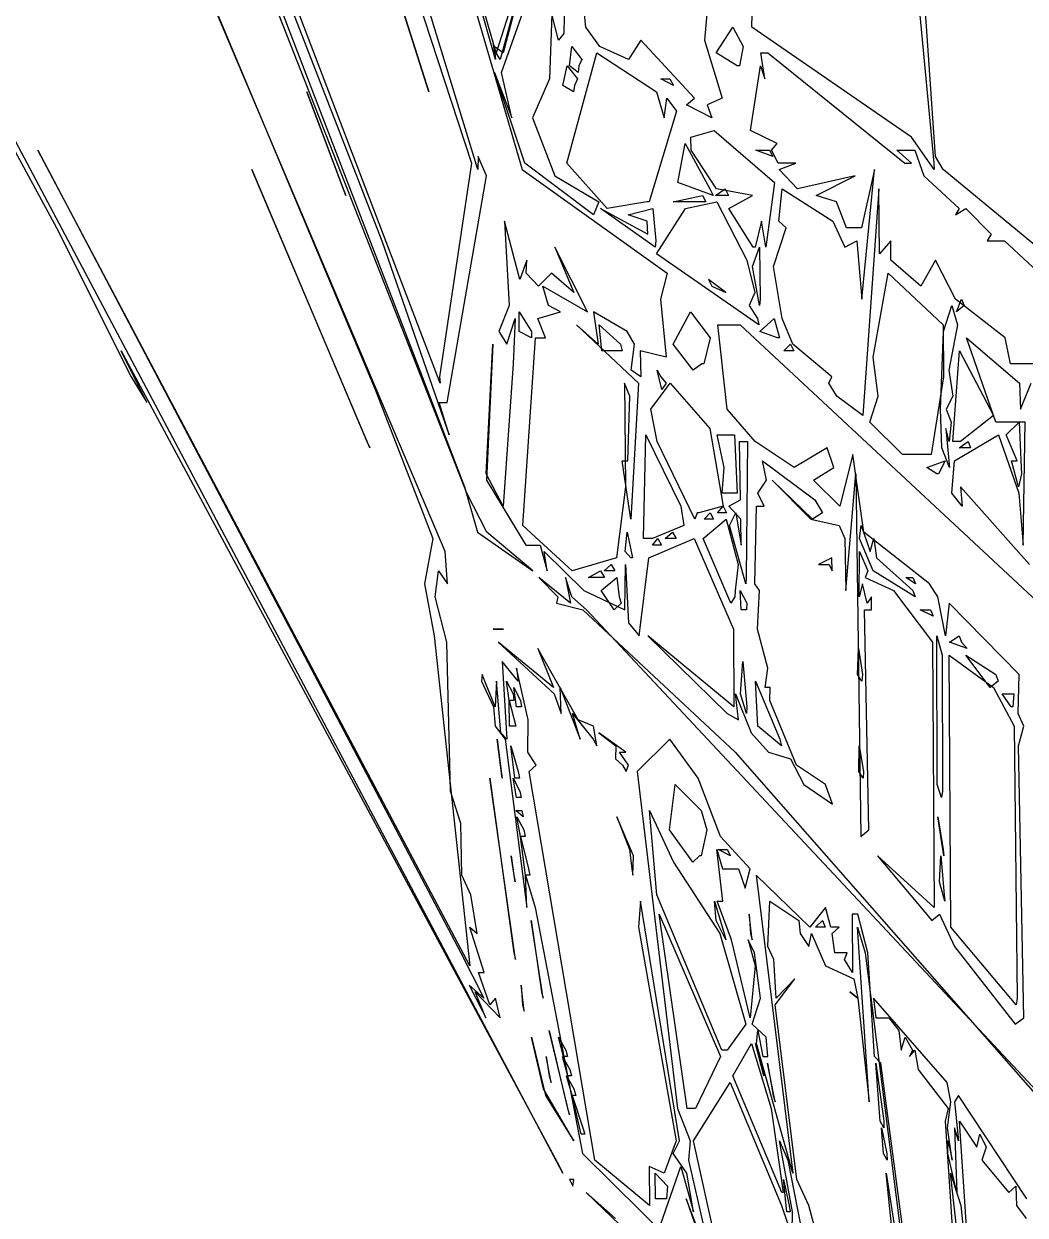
# Model space of a CAD drawing. Extents: x -11089 to 11068, y 2036 to 20000.
# Drawn here: x -6009 to -432, y 5552 to 12186 of the extents above; entities that cross this region are included whole.
import ezdxf

# ---------------------------------------------------------------- set-up
doc = ezdxf.new("R2010")
doc.units = 0

msp = doc.modelspace()

# ---------------------------------------------------------------- linework, layer by layer
for p, q in [((-3662.5137, 9247.5962), (-8224.8264, 20000, 2395.2381)), ((-3541.7658, 9572.1154), (-7638.8889, 20000, 2538.0952)), ((-7530.3819, 20000, 2335.7143), (-4014.4413, 10978.3654)), ((-1757.8125, 20000, 1942.8571), (-941.016, 11411.0577)), ((-3480.6315, 11375), (-4925.991, 16098.5577)), ((-3379.1514, 12024.0385), (-4511.1762, 15990.3846)), ((-3382.0258, 11987.9808), (-4511.1762, 15990.3846)), ((-3382.0258, 11987.9808), (-4511.1762, 15990.3846)), ((-4946.5029, 15774.0385), (-3516.4284, 11411.0577)), ((-3691.2132, 10185.0962), (-5646.4823, 15305.2885)), ((-3753.9647, 11807.6923), (-4269.8291, 13430.2885)), ((-4269.8291, 13430.2885), (-3765.4283, 11843.75)), ((-7030.4362, 13250), (-5827.402, 11050.4808)), ((-3770.9058, 13213.9423), (-3233.7782, 11375)), ((-5188.2074, 12853.3654), (-4052.5674, 10149.0385)), ((-3157.9772, 12709.1346), (-3379.1514, 12024.0385)), ((-3157.9772, 12709.1346), (-3356.0102, 11987.9808)), ((-3348.7512, 11915.8654), (-3080.2618, 12673.0769)), ((-3157.9772, 12709.1346), (-3340.0107, 12024.0385)), ((-4663.1068, 12492.7885), (-3555.1074, 9608.1731)), ((-931.5686, 11447.1154), (-1000.2149, 12456.7308)), ((-2996.7114, 12384.6154), (-3001.4586, 12132.2115)), ((-2878.3449, 12168.2692), (-2890.612, 12276.4423)), ((-3068.0652, 12240.3846), (-3080.8095, 11879.8077)), ((-3031.9136, 12096.1538), (-3068.0652, 12240.3846)), ((-2204.7568, 12240.3846), (-2218.1532, 12096.1538)), ((-1954.1057, 12168.2692), (-1952.4051, 12240.3846)), ((-2800.413, 12060.0962), (-2878.3449, 12168.2692)), ((-2152.7413, 12024.0385), (-2059.7331, 12168.2692)), ((-2059.7331, 12168.2692), (-2002.1644, 12060.0962)), ((-1065.7547, 11555.2885), (-1954.1057, 12168.2692)), ((-3399.4182, 12096.1538), (-3382.0258, 11987.9808)), ((-3389.2848, 12060.0962), (-3399.4182, 12096.1538)), ((-3001.4586, 12132.2115), (-3031.9136, 12096.1538)), ((-2572.5327, 12096.1538), (-2640.5817, 11987.9808)), ((-2273.6013, 11771.6346), (-2572.5327, 12096.1538)), ((-2218.1532, 12096.1538), (-2120.3248, 11771.6346)), ((-3389.2848, 12060.0962), (-3382.0258, 11987.9808)), ((-3379.1514, 12024.0385), (-3389.2848, 12060.0962)), ((-3340.0107, 12024.0385), (-3389.2848, 12060.0962)), ((-3356.0102, 11987.9808), (-3379.1514, 12024.0385)), ((-2984.0114, 11411.0577), (-2818.134, 12024.0385)), ((-2969.8246, 11951.9231), (-2957.4455, 12060.0962)), ((-2957.4455, 12060.0962), (-2900.7375, 11987.9808)), ((-2818.134, 12024.0385), (-2485.5602, 11807.6923)), ((-2640.5817, 11987.9808), (-2800.413, 12060.0962)), ((-2036.0806, 11951.9231), (-2152.7413, 12024.0385)), ((-2002.1644, 12060.0962), (-2023.112, 11951.9231)), ((-1882.0008, 11879.8077), (-1904.8498, 12024.0385)), ((-1904.8498, 12024.0385), (-1865.7091, 12024.0385)), ((-1865.7091, 12024.0385), (-1101.9793, 11411.0577)), ((-3007.2021, 11843.75), (-2982.7933, 11951.9231)), ((-2982.7933, 11951.9231), (-2926.1245, 11879.8077)), ((-2922.0764, 11915.8654), (-2969.8246, 11951.9231)), ((-2917.95, 11951.9231), (-2922.0764, 11915.8654)), ((-2900.7375, 11987.9808), (-2917.95, 11951.9231)), ((-2023.112, 11951.9231), (-2036.0806, 11951.9231)), ((-1962.0768, 11591.3462), (-1906.394, 11951.9231)), ((-1906.394, 11951.9231), (-1882.0008, 11879.8077)), ((-3219.2654, 11411.0577), (-3387.5399, 11915.8654)), ((-3387.5399, 11915.8654), (-3290.4731, 11663.4615)), ((-3290.4731, 11663.4615), (-3348.7512, 11915.8654)), ((-3080.8095, 11879.8077), (-3176.5721, 11663.4615)), ((-2926.1245, 11879.8077), (-2942.9457, 11843.75)), ((-2390.3402, 11843.75), (-2462.0695, 11879.8077)), ((-2462.0695, 11879.8077), (-2410.5079, 11879.8077)), ((-2410.5079, 11879.8077), (-2390.3402, 11843.75)), ((-3765.4283, 11843.75), (-3753.9647, 11807.6923)), ((-2946.7982, 11807.6923), (-3007.2021, 11843.75)), ((-2942.9457, 11843.75), (-2946.7982, 11807.6923)), ((-4216.4129, 11230.7692), (-4433.0095, 11807.6923)), ((-4433.0095, 11807.6923), (-4229.9502, 11266.8269)), ((-2485.5602, 11807.6923), (-2442.5435, 11663.4615)), ((-2442.5435, 11663.4615), (-2426.8778, 11771.6346)), ((-2426.8778, 11771.6346), (-2373.9259, 11699.5192)), ((-2317.5727, 11735.5769), (-2273.6013, 11771.6346)), ((-2120.3248, 11771.6346), (-2202.9675, 11735.5769)), ((-2373.9259, 11699.5192), (-2526.5842, 11194.7115)), ((-2176.7745, 11663.4615), (-2317.5727, 11735.5769)), ((-2202.9675, 11735.5769), (-2176.7745, 11663.4615)), ((-3176.5721, 11663.4615), (-3051.2779, 11338.9423)), ((-3007.2934, 5786.0577), (-6087.4691, 11591.3462)), ((-2294.5071, 11555.2885), (-2163.3155, 11591.3462)), ((-2292.6474, 11483.1731), (-2294.5071, 11555.2885)), ((-2163.3155, 11591.3462), (-1827.3978, 11302.8846)), ((-1812.379, 11519.2308), (-1962.0768, 11591.3462)), ((-938.0425, 11375), (-1065.7547, 11555.2885)), ((-3524.1699, 6939.9038), (-5930.9791, 11483.1731)), ((-5930.9791, 11483.1731), (-3576.0081, 7012.0192)), ((-2367.032, 11302.8846), (-2324.8448, 11519.2308)), ((-2324.8448, 11519.2308), (-2188.3268, 11266.8269)), ((-2151.651, 11266.8269), (-2292.6474, 11483.1731)), ((-1838.2954, 11447.1154), (-1931.3062, 11483.1731)), ((-1931.3062, 11483.1731), (-1856.546, 11483.1731)), ((-1856.546, 11483.1731), (-1838.2954, 11447.1154)), ((-1844.086, 11483.1731), (-1812.379, 11519.2308)), ((-1807.7413, 11411.0577), (-1844.086, 11483.1731)), ((-1064.8339, 11411.0577), (-1146.3237, 11483.1731)), ((-1146.3237, 11483.1731), (-1046.6434, 11483.1731)), ((-1046.6434, 11483.1731), (-996.5867, 11338.9423)), ((-3477.8562, 11447.1154), (-3480.6315, 11375)), ((-3432.6876, 11338.9423), (-3477.8562, 11447.1154)), ((-888.6719, 11375), (-931.5686, 11447.1154)), ((-4082.8894, 9824.5192), (-4739.5833, 11375)), ((-4739.5833, 11375), (-4097.8743, 9860.5769)), ((-3516.4284, 11411.0577), (-3693.1904, 10221.1538)), ((-3233.7782, 11375), (-2425.3493, 10798.0769)), ((-2836.1655, 11122.5962), (-3219.2654, 11411.0577)), ((-2760.6045, 11158.6538), (-2984.0114, 11411.0577)), ((-1708.687, 11411.0577), (-1807.7413, 11411.0577)), ((-1802.0291, 11375), (-1708.687, 11411.0577)), ((-1699.3153, 11266.8269), (-1802.0291, 11375)), ((-1271.2945, 11375), (-1342.9404, 11050.4808)), ((-1340.9789, 10653.8462), (-1271.2945, 11375)), ((-1101.9793, 11411.0577), (-1064.8339, 11411.0577)), ((-941.016, 11411.0577), (-938.0425, 11375)), ((-235.1158, 10834.1346), (-888.6719, 11375)), ((-3652.0099, 10076.9231), (-3432.6876, 11338.9423)), ((-3051.2779, 11338.9423), (-2805.9661, 11194.7115)), ((-2169.1373, 11230.7692), (-2367.032, 11302.8846)), ((-1827.3978, 11302.8846), (-1875.9599, 10942.3077)), ((-1377.9965, 11338.9423), (-1699.3153, 11266.8269)), ((-1596.3876, 11230.7692), (-1377.9965, 11338.9423)), ((-996.5867, 11338.9423), (-799.1223, 11158.6538)), ((-4229.9502, 11266.8269), (-4216.4129, 11230.7692)), ((-2392.9668, 11194.7115), (-2230.0681, 11230.7692)), ((-2230.0681, 11230.7692), (-2210.7612, 11194.7115)), ((-2188.3268, 11266.8269), (-2169.1373, 11230.7692)), ((-2156.9511, 11230.7692), (-2102.7498, 11266.8269)), ((-2083.8341, 11230.7692), (-2156.9511, 11230.7692)), ((-1949.7863, 11230.7692), (-2151.651, 11266.8269)), ((-2102.7498, 11266.8269), (-2083.8341, 11230.7692)), ((-2082.5613, 11158.6538), (-1949.7863, 11230.7692)), ((-1804.4496, 11086.5385), (-1784.8923, 11266.8269)), ((-1784.8923, 11266.8269), (-1503.708, 11086.5385)), ((-1481.9388, 11194.7115), (-1596.3876, 11230.7692)), ((-1246.9795, 11266.8269), (-1335.2771, 10004.8077)), ((-1242.5741, 10906.25), (-1246.9795, 11266.8269)), ((-2805.9661, 11194.7115), (-2836.1655, 11122.5962)), ((-2493.3644, 10942.3077), (-2796.9282, 11158.6538)), ((-2796.9282, 11158.6538), (-2533.6998, 11014.4231)), ((-2538.7312, 11194.7115), (-2760.6045, 11158.6538)), ((-2643.0648, 11122.5962), (-2506.3383, 11158.6538)), ((-2526.5842, 11194.7115), (-2538.7312, 11194.7115)), ((-2506.3383, 11158.6538), (-2489.6684, 10978.3654)), ((-2485.1481, 10906.25), (-2324.7196, 11158.6538)), ((-2210.7612, 11194.7115), (-2392.9668, 11194.7115)), ((-2324.7196, 11158.6538), (-2150.026, 11194.7115)), ((-2150.026, 11194.7115), (-1981.5455, 10870.1923)), ((-1947.1989, 10942.3077), (-2082.5613, 11158.6538)), ((-1426.8741, 11050.4808), (-1481.9388, 11194.7115)), ((-799.1223, 11158.6538), (-820.6777, 11122.5962)), ((-820.6777, 11122.5962), (-762.7986, 11158.6538)), ((-762.7986, 11158.6538), (-621.4735, 11014.4231)), ((-3246.3556, 10762.0192), (-3332.217, 11086.5385)), ((-3332.217, 11086.5385), (-3306.5379, 10617.7885)), ((-2538.2591, 11086.5385), (-2643.0648, 11122.5962)), ((-2533.6998, 11014.4231), (-2538.2591, 11086.5385)), ((-1900.6869, 11086.5385), (-1935.3257, 10942.3077)), ((-1875.9599, 10942.3077), (-1900.6869, 11086.5385)), ((-1762.6092, 11050.4808), (-1804.4496, 11086.5385)), ((-1503.708, 11086.5385), (-1436.6528, 10942.3077)), ((-5827.402, 11050.4808), (-5412.2429, 10221.1538)), ((-1833.903, 10834.1346), (-1762.6092, 11050.4808)), ((-1342.9404, 11050.4808), (-1426.8741, 11050.4808)), ((-621.4735, 11014.4231), (-643.2636, 10978.3654)), ((-4014.4413, 10978.3654), (-3653.6271, 9932.6923)), ((-2489.6684, 10978.3654), (-2493.3644, 10942.3077)), ((-1436.6528, 10942.3077), (-1369.9132, 10978.3654)), ((-1369.9132, 10978.3654), (-1340.9789, 10653.8462)), ((-1179.3166, 10978.3654), (-1242.5741, 10906.25)), ((-1179.4914, 10870.1923), (-1179.3166, 10978.3654)), ((-643.2636, 10978.3654), (-547.9653, 10978.3654)), ((-547.9653, 10978.3654), (-45.6147, 10509.6154)), ((-2870.4782, 10581.7308), (-3051.4031, 10942.3077)), ((-3051.4031, 10942.3077), (-2946.2192, 10689.9038)), ((-1915.8153, 10509.6154), (-2485.1481, 10906.25)), ((-1951.4609, 10834.1346), (-1911.5794, 10942.3077)), ((-1935.3257, 10942.3077), (-1947.1989, 10942.3077)), ((-1911.5794, 10942.3077), (-1907.4269, 10653.8462)), ((-3208.2165, 10870.1923), (-3246.3556, 10762.0192)), ((-3210.3658, 10798.0769), (-3208.2165, 10870.1923)), ((-1981.5455, 10870.1923), (-1937.0811, 10689.9038)), ((-1912.4923, 10617.7885), (-1951.4609, 10834.1346)), ((-1785.0749, 10545.6731), (-1833.903, 10834.1346)), ((-1012.5419, 10725.9615), (-1179.4914, 10870.1923)), ((-931.7982, 10870.1923), (-1012.5419, 10725.9615)), ((-820.7716, 10653.8462), (-931.7982, 10870.1923)), ((-3142.3715, 10725.9615), (-3210.3658, 10798.0769)), ((-3069.7658, 10798.0769), (-3142.3715, 10725.9615)), ((-2946.2192, 10689.9038), (-3069.7658, 10798.0769)), ((-2425.3493, 10798.0769), (-2462.3147, 10653.8462)), ((-2099.4711, 10689.9038), (-2195.3772, 10762.0192)), ((-2195.3772, 10762.0192), (-2176.3833, 10725.9615)), ((-1277.7162, 10329.3269), (-1195.0997, 10798.0769)), ((-1195.0997, 10798.0769), (-889.4857, 10509.6154)), ((-3087.6381, 10617.7885), (-3119.0947, 10725.9615)), ((-3119.0947, 10725.9615), (-2870.4782, 10581.7308)), ((-2176.3833, 10725.9615), (-2099.4711, 10689.9038)), ((-1937.0811, 10689.9038), (-1970.0975, 10617.7885)), ((-3306.5379, 10617.7885), (-3363.9031, 10473.5577)), ((-3019.743, 10581.7308), (-3087.6381, 10617.7885)), ((-2462.3147, 10653.8462), (-2432.144, 10329.3269)), ((-1970.0975, 10617.7885), (-1922.3883, 10545.6731)), ((-1907.4269, 10653.8462), (-1912.4923, 10617.7885)), ((-886.4339, 10473.5577), (-841.0358, 10617.7885)), ((-841.0358, 10617.7885), (-809.66, 10509.6154)), ((-543.6198, 10437.5), (-820.7716, 10653.8462)), ((-815.2158, 10581.7308), (-786.0911, 10653.8462)), ((-771.9095, 10617.7885), (-815.2158, 10581.7308)), ((-786.0911, 10653.8462), (-771.9095, 10617.7885)), ((-3250.2577, 10473.5577), (-3249.3813, 10581.7308)), ((-3249.3813, 10581.7308), (-3182.0705, 10473.5577)), ((-3146.7666, 10545.6731), (-3019.743, 10581.7308)), ((-2647.9372, 10473.5577), (-2836.0324, 10581.7308)), ((-2836.0324, 10581.7308), (-2810.2855, 10401.4423)), ((-2392.6929, 10401.4423), (-2296.3825, 10581.7308)), ((-2296.3825, 10581.7308), (-2185.8046, 10437.5)), ((-3318.1684, 10401.4423), (-3272.6373, 10545.6731)), ((-3272.6373, 10545.6731), (-3283.6601, 10293.2692)), ((-3103.163, 10437.5), (-3146.7666, 10545.6731)), ((-2810.2855, 10401.4423), (-2930.7413, 10509.6154)), ((-2930.7413, 10509.6154), (-2586.0596, 10185.0962)), ((-2789.2962, 10365.3846), (-2805.301, 10509.6154)), ((-2805.301, 10509.6154), (-2686.1364, 10401.4423)), ((-2091.847, 10040.8654), (-2143.8886, 10509.6154)), ((-2143.8886, 10509.6154), (-2018.4483, 10509.6154)), ((-2018.4483, 10509.6154), (-123.3249, 8742.7885)), ((-1922.3883, 10545.6731), (-1915.8153, 10509.6154)), ((-1909.2423, 10473.5577), (-1830.846, 10545.6731)), ((-1830.846, 10545.6731), (-1800.7406, 10437.5)), ((-1726.8019, 10401.4423), (-1785.0749, 10545.6731)), ((-889.4857, 10509.6154), (-887.2529, 10221.1538)), ((-809.66, 10509.6154), (-856.9936, 10257.2115)), ((-3363.9031, 10473.5577), (-3318.1684, 10401.4423)), ((-3182.4409, 10437.5), (-3250.2577, 10473.5577)), ((-3230.4787, 9391.8269), (-3159.79, 10437.5)), ((-3182.0705, 10473.5577), (-3182.4409, 10437.5)), ((-3159.79, 10437.5), (-3103.163, 10437.5)), ((-2607.1323, 10401.4423), (-2647.9372, 10473.5577)), ((-2185.8046, 10437.5), (-2222.6135, 10293.2692)), ((-1812.066, 10437.5), (-1909.2423, 10473.5577)), ((-1800.7406, 10437.5), (-1812.066, 10437.5)), ((-904.288, 10040.8654), (-886.4339, 10473.5577)), ((-594.9232, 9968.75), (-758.8026, 10437.5)), ((-758.8026, 10437.5), (-464.1645, 10185.0962)), ((-513.7699, 10293.2692), (-543.6198, 10437.5)), ((-5324.9366, 10076.9231), (-5466.1208, 10365.3846)), ((-5466.1208, 10365.3846), (-3026.0344, 5822.1154)), ((-3434.7378, 9680.2885), (-3397.1725, 10401.4423)), ((-3397.1725, 10401.4423), (-3432.4085, 9644.2308)), ((-2676.8246, 10365.3846), (-2789.2962, 10365.3846)), ((-2686.1364, 10401.4423), (-2676.8246, 10365.3846)), ((-2626.6297, 10257.2115), (-2607.1323, 10401.4423)), ((-2432.144, 10329.3269), (-2575.6001, 10365.3846)), ((-2575.6001, 10365.3846), (-2573.0335, 10221.1538)), ((-2281.6063, 10257.2115), (-2392.6929, 10401.4423)), ((-1777.0516, 10365.3846), (-1738.0882, 10401.4423)), ((-1720.8158, 10365.3846), (-1777.0516, 10365.3846)), ((-1738.0882, 10401.4423), (-1720.8158, 10365.3846)), ((-1508.33, 10221.1538), (-1726.8019, 10401.4423)), ((-834.554, 9860.5769), (-798.5485, 10365.3846)), ((-798.5485, 10365.3846), (-607.931, 10004.8077)), ((-3283.6601, 10293.2692), (-3339.8438, 9500)), ((-2233.7824, 10293.2692), (-2281.6063, 10257.2115)), ((-2222.6135, 10293.2692), (-2233.7824, 10293.2692)), ((-1250.9547, 10112.9808), (-1277.7162, 10329.3269)), ((-357.4052, 10293.2692), (-513.7699, 10293.2692)), ((-5412.2429, 10221.1538), (-5324.9366, 10076.9231)), ((-3693.1904, 10221.1538), (-3691.2132, 10185.0962)), ((-2573.0335, 10221.1538), (-2626.6297, 10257.2115)), ((-2455.7678, 10149.0385), (-2481.9425, 10257.2115)), ((-2481.9425, 10257.2115), (-2462.1269, 10221.1538)), ((-2462.1269, 10221.1538), (-2431.3381, 10185.0962)), ((-1525.1121, 10185.0962), (-1508.33, 10221.1538)), ((-887.2529, 10221.1538), (-955.9044, 9788.4615)), ((-856.9936, 10257.2115), (-833.9698, 10112.9808)), ((-2633.5887, 10112.9808), (-2663.4203, 10185.0962)), ((-2663.4203, 10185.0962), (-2658.5114, 9608.1731)), ((-2586.0596, 10185.0962), (-2629.0867, 9427.8846)), ((-2516.7534, 10040.8654), (-2409.235, 10185.0962)), ((-2431.3381, 10185.0962), (-2455.7678, 10149.0385)), ((-2409.235, 10185.0962), (-2187.8652, 9932.6923)), ((-1481.3937, 10112.9808), (-1525.1121, 10185.0962)), ((-464.1645, 10185.0962), (-457.5915, 10040.8654)), ((-457.5915, 10040.8654), (-397.8553, 10185.0962)), ((-4052.5674, 10149.0385), (-3731.5251, 9319.7115)), ((-2645.5089, 9752.4038), (-2633.5887, 10112.9808)), ((-1335.2771, 10004.8077), (-1481.3937, 10112.9808)), ((-1298.0143, 9968.75), (-1250.9547, 10112.9808)), ((-833.9698, 10112.9808), (-871.6029, 10040.8654)), ((-3640.3636, 9896.6346), (-3695.7465, 10076.9231)), ((-3695.7465, 10076.9231), (-3652.0099, 10076.9231)), ((-2482.2633, 9860.5769), (-2516.7534, 10040.8654)), ((-1936.5933, 9860.5769), (-2091.847, 10040.8654)), ((-895.464, 9824.5192), (-904.288, 10040.8654)), ((-871.6029, 10040.8654), (-843.7093, 9968.75)), ((-1115.2219, 9788.4615), (-1298.0143, 9968.75)), ((-843.7093, 9968.75), (-855.9529, 9860.5769)), ((-607.931, 10004.8077), (-791.7564, 9860.5769)), ((-432.6714, 9968.75), (-594.9232, 9968.75)), ((-536.9268, 9896.6346), (-465.1218, 9968.75)), ((-465.1218, 9968.75), (-453.3451, 9716.3462)), ((-443.23, 9283.6538), (-432.6714, 9968.75)), ((-3653.6271, 9932.6923), (-3640.3636, 9896.6346)), ((-2558.4712, 9319.7115), (-2545.033, 9896.6346)), ((-2545.033, 9896.6346), (-2350.2604, 9500)), ((-2187.8652, 9932.6923), (-2113.1727, 9500)), ((-2108.5821, 9716.3462), (-2147.7072, 9896.6346)), ((-2147.7072, 9896.6346), (-2051.0603, 9896.6346)), ((-2051.0603, 9896.6346), (-2035.7363, 9572.1154)), ((-855.9529, 9860.5769), (-872.9905, 9932.6923)), ((-872.9905, 9932.6923), (-857.1449, 9752.4038)), ((-825.3988, 9752.4038), (-579.8809, 9896.6346)), ((-579.8809, 9896.6346), (-467.3884, 9572.1154)), ((-476.1916, 9752.4038), (-536.9268, 9896.6346)), ((-4097.8743, 9860.5769), (-4082.8894, 9824.5192)), ((-2271.0399, 9427.8846), (-2482.2633, 9860.5769)), ((-2017.7205, 9536.0577), (-2022.1886, 9860.5769)), ((-2022.1886, 9860.5769), (-1979.391, 9860.5769)), ((-1979.391, 9860.5769), (-1985.4345, 9103.3654)), ((-1718.4944, 9716.3462), (-1936.5933, 9860.5769)), ((-1535.0811, 9824.5192), (-1718.4944, 9716.3462)), ((-1497.0933, 9716.3462), (-1535.0811, 9824.5192)), ((-853.9757, 9716.3462), (-895.464, 9824.5192)), ((-802.4558, 9860.5769), (-834.554, 9860.5769)), ((-791.7564, 9860.5769), (-802.4558, 9860.5769)), ((-799.5214, 9824.5192), (-748.9588, 9860.5769)), ((-735.5597, 9824.5192), (-799.5214, 9824.5192)), ((-748.9588, 9860.5769), (-735.5597, 9824.5192)), ((-1391.372, 9788.4615), (-1463.7587, 9500)), ((-1329.8674, 9355.7692), (-1391.372, 9788.4615)), ((-966.5256, 9788.4615), (-1115.2219, 9788.4615)), ((-955.9044, 9788.4615), (-966.5256, 9788.4615)), ((-2629.0867, 9427.8846), (-2677.255, 9752.4038)), ((-2677.255, 9752.4038), (-2645.5089, 9752.4038)), ((-2118.8276, 9572.1154), (-2108.5821, 9716.3462)), ((-1873.1742, 9644.2308), (-1894.1843, 9752.4038)), ((-1894.1843, 9752.4038), (-1603.8291, 9536.0577)), ((-1611.5577, 9644.2308), (-1497.0933, 9716.3462)), ((-980.4907, 9716.3462), (-878.3089, 9752.4038)), ((-924.3331, 9680.2885), (-980.4907, 9716.3462)), ((-878.3089, 9752.4038), (-913.8293, 9680.2885)), ((-857.1449, 9752.4038), (-853.9757, 9716.3462)), ((-841.2992, 9572.1154), (-825.3988, 9752.4038)), ((-469.1491, 9608.1731), (-507.9377, 9752.4038)), ((-507.9377, 9752.4038), (-476.1916, 9752.4038)), ((-453.3451, 9716.3462), (-451.6628, 9680.2885)), ((-3339.8438, 9500), (-3434.7378, 9680.2885)), ((-3432.4085, 9644.2308), (-3213.4175, 9283.6538)), ((-1921.4858, 9572.1154), (-1873.1742, 9644.2308)), ((-1616.3257, 9427.8846), (-1841.7802, 9644.2308)), ((-1841.7802, 9644.2308), (-1626.5556, 9427.8846)), ((-1463.7587, 9500), (-1611.5577, 9644.2308)), ((-1430.7319, 9031.25), (-1375.9959, 9680.2885)), ((-1375.9959, 9680.2885), (-1346.6703, 7661.0577)), ((-913.8293, 9680.2885), (-924.3331, 9680.2885)), ((-451.6628, 9680.2885), (-469.1491, 9608.1731)), ((-3555.1074, 9608.1731), (-3482.0191, 9355.7692)), ((-3431.2609, 9355.7692), (-3541.7658, 9572.1154)), ((-2658.5114, 9608.1731), (-2708.6881, 9211.5385)), ((-2046.1228, 9572.1154), (-2118.8276, 9572.1154)), ((-2035.7363, 9572.1154), (-2046.1228, 9572.1154)), ((-1886.3932, 9500), (-1921.4858, 9572.1154)), ((-783.4201, 9500), (-841.2992, 9572.1154)), ((-408.1974, 9175.4808), (-792.3407, 9608.1731)), ((-792.3407, 9608.1731), (-783.4201, 9500)), ((-467.3884, 9572.1154), (-443.23, 9283.6538)), ((-2350.2604, 9500), (-2333.6896, 9391.8269)), ((-2113.1727, 9500), (-2248.9186, 9463.9423)), ((-2146.2282, 9463.9423), (-2113.1727, 9500)), ((-2113.1727, 9500), (-2094.8831, 9463.9423)), ((-2082.2483, 9500), (-2017.7205, 9536.0577)), ((-2015.2922, 9427.8846), (-2082.2483, 9500)), ((-1938.2157, 9067.3077), (-1927.6259, 9500)), ((-1927.6259, 9500), (-1886.3932, 9500)), ((-1603.8291, 9536.0577), (-1560.8933, 9463.9423)), ((-2259.1876, 9463.9423), (-2271.0399, 9427.8846)), ((-2248.9186, 9463.9423), (-2259.1876, 9463.9423)), ((-2224.7575, 9319.7115), (-2097.1315, 9427.8846)), ((-2219.8904, 9427.8846), (-2187.3044, 9463.9423)), ((-2168.7408, 9427.8846), (-2219.8904, 9427.8846)), ((-2187.3044, 9463.9423), (-2168.7408, 9427.8846)), ((-2094.8831, 9463.9423), (-2146.2282, 9463.9423)), ((-2097.1315, 9427.8846), (-2031.0309, 9175.4808)), ((-2078.92, 9391.8269), (-2043.5379, 9463.9423)), ((-2043.5379, 9463.9423), (-2014.6818, 9283.6538)), ((-2014.6818, 9283.6538), (-2015.2922, 9427.8846)), ((-1626.5556, 9427.8846), (-1467.473, 9391.8269)), ((-1560.8933, 9463.9423), (-1616.3257, 9427.8846)), ((-3482.0191, 9355.7692), (-3173.4108, 9139.4231)), ((-3173.4108, 9139.4231), (-3431.2609, 9355.7692)), ((-2955.2388, 9139.4231), (-3230.4787, 9391.8269)), ((-2659.0853, 9247.5962), (-2649.5831, 9355.7692)), ((-2649.5831, 9355.7692), (-2618.7316, 9211.5385)), ((-2333.6896, 9391.8269), (-2507.9085, 9319.7115)), ((-2437.1207, 9319.7115), (-2395.7916, 9355.7692)), ((-2395.7916, 9355.7692), (-2376.4455, 9319.7115)), ((-1987.409, 9067.3077), (-2078.92, 9391.8269)), ((-1467.473, 9391.8269), (-1435.9799, 9319.7115)), ((-1355.0796, 9319.7115), (-1345.1835, 9391.8269)), ((-1345.1835, 9391.8269), (-1294.4226, 9247.5962)), ((-964.1885, 9067.3077), (-1329.8674, 9355.7692)), ((-3731.5251, 9319.7115), (-3778.0449, 9067.3077)), ((-2518.021, 9319.7115), (-2558.4712, 9319.7115)), ((-2528.7752, 9211.5385), (-2275.3202, 9319.7115)), ((-2507.9085, 9319.7115), (-2518.021, 9319.7115)), ((-2508.2789, 9283.6538), (-2477.5709, 9319.7115)), ((-2477.5709, 9319.7115), (-2457.9118, 9283.6538)), ((-2376.4455, 9319.7115), (-2437.1207, 9319.7115)), ((-2275.3202, 9319.7115), (-2056.4283, 8814.9038)), ((-2070.6333, 8959.1346), (-2224.7575, 9319.7115)), ((-1435.9799, 9319.7115), (-1430.7319, 9031.25)), ((-1279.2812, 9139.4231), (-1355.0796, 9319.7115)), ((-1294.4226, 9247.5962), (-1274.1793, 9319.7115)), ((-1274.1793, 9319.7115), (-1259.39, 9211.5385)), ((-3650.1423, 9067.3077), (-3662.5137, 9247.5962)), ((-3213.4175, 9283.6538), (-3132.8302, 9283.6538)), ((-3132.8302, 9283.6538), (-3094.0755, 9139.4231)), ((-3094.0755, 9139.4231), (-3110.628, 9247.5962)), ((-3110.628, 9247.5962), (-2890.8624, 9031.25)), ((-2628.7268, 9211.5385), (-2659.0853, 9247.5962)), ((-2457.9118, 9283.6538), (-2508.2789, 9283.6538)), ((-1356.6968, 8995.1923), (-1354.6283, 9247.5962)), ((-1354.6283, 9247.5962), (-1309.032, 9139.4231)), ((-2708.6881, 9211.5385), (-2955.2388, 9139.4231)), ((-2776.7344, 9139.4231), (-2737.9093, 9175.4808)), ((-2737.9093, 9175.4808), (-2717.233, 9139.4231)), ((-2662.5935, 8923.0769), (-2658.261, 9175.4808)), ((-2658.261, 9175.4808), (-2641.0747, 8850.9615)), ((-2618.7316, 9211.5385), (-2628.7268, 9211.5385)), ((-2581.4532, 8778.8462), (-2528.7752, 9211.5385)), ((-2031.0309, 9175.4808), (-2048.1025, 9031.25)), ((-1509.269, 9211.5385), (-1583.0094, 9175.4808)), ((-1583.0094, 9175.4808), (-1523.2732, 9175.4808)), ((-1523.2732, 9175.4808), (-1507.3701, 9139.4231)), ((-1507.3701, 9139.4231), (-1509.269, 9211.5385)), ((-1259.39, 9211.5385), (-1058.3496, 9031.25)), ((-3718.7156, 8995.1923), (-3699.007, 9139.4231)), ((-3699.007, 9139.4231), (-3650.1423, 9067.3077)), ((-2964.9914, 8959.1346), (-3141.1352, 9103.3654)), ((-3141.1352, 9103.3654), (-3035.487, 8995.1923)), ((-2957.4037, 8995.1923), (-2992.9684, 9103.3654)), ((-2992.9684, 9103.3654), (-2964.9914, 8959.1346)), ((-2864.5572, 9103.3654), (-2796.5683, 9139.4231)), ((-2775.6572, 9103.3654), (-2864.5572, 9103.3654)), ((-2796.5683, 9139.4231), (-2775.6572, 9103.3654)), ((-2792.867, 9031.25), (-2706.5127, 9103.3654)), ((-2717.233, 9139.4231), (-2776.7344, 9139.4231)), ((-2706.5127, 9103.3654), (-2693.8727, 8995.1923)), ((-1985.4345, 9103.3654), (-1987.409, 9067.3077)), ((-1309.032, 9139.4231), (-1323.623, 9103.3654)), ((-1323.623, 9103.3654), (-1166.1445, 9031.25)), ((-1044.3637, 8995.1923), (-1279.2812, 9139.4231)), ((-1042.8978, 9067.3077), (-1096.434, 9103.3654)), ((-1096.434, 9103.3654), (-1056.9228, 9103.3654)), ((-1056.9228, 9103.3654), (-1042.8978, 9067.3077)), ((-3778.0449, 9067.3077), (-3724.5322, 8778.8462)), ((-2890.8624, 9031.25), (-2662.5935, 8923.0769)), ((-2720.6864, 8923.0769), (-2792.867, 9031.25)), ((-2048.1025, 9031.25), (-2049.6857, 8995.1923)), ((-2013.8889, 8923.0769), (-2018.7039, 9031.25)), ((-2018.7039, 9031.25), (-1983.1418, 8959.1346)), ((-1910.909, 9031.25), (-1938.2157, 9067.3077)), ((-1922.5213, 8814.9038), (-1910.909, 9031.25)), ((-1338.0576, 9067.3077), (-1356.6968, 8995.1923)), ((-1312.3732, 8959.1346), (-1338.0576, 9067.3077)), ((-1166.1445, 9031.25), (-948.6533, 8742.7885)), ((-1058.3496, 9031.25), (-1044.3637, 8995.1923)), ((-917.4784, 8995.1923), (-964.1885, 9067.3077)), ((-3652.3151, 8742.7885), (-3718.7156, 8995.1923)), ((-3035.487, 8995.1923), (-3042.7616, 8959.1346)), ((-3042.7616, 8959.1346), (-2894.9653, 8923.0769)), ((-2875.601, 8923.0769), (-2957.4037, 8995.1923)), ((-2683.0742, 8959.1346), (-2720.6864, 8923.0769)), ((-2693.8727, 8995.1923), (-2683.0742, 8959.1346)), ((-2049.6857, 8995.1923), (-2070.6333, 8959.1346)), ((-1983.1418, 8959.1346), (-1984.8424, 8923.0769)), ((-1288.3739, 8995.1923), (-1312.3732, 8959.1346)), ((-1287.727, 8923.0769), (-1288.3739, 8995.1923)), ((-876.3605, 8778.8462), (-917.4784, 8995.1923)), ((-855.4729, 8959.1346), (-876.3605, 8778.8462)), ((-464.5454, 8562.5), (-855.4729, 8959.1346)), ((-2894.9653, 8923.0769), (-2046.5662, 8129.8077)), ((-143.2866, 6002.4038), (-2875.601, 8923.0769)), ((-1984.8424, 8923.0769), (-2013.8889, 8923.0769)), ((-1302.8971, 7697.1154), (-1326.4557, 8923.0769)), ((-1326.4557, 8923.0769), (-1287.727, 8923.0769)), ((-945.0172, 8887.0192), (-1016.6266, 8923.0769)), ((-1016.6266, 8923.0769), (-958.5337, 8923.0769)), ((-958.5337, 8923.0769), (-945.0172, 8887.0192)), ((-2641.0747, 8850.9615), (-2581.4532, 8778.8462)), ((-3724.5322, 8778.8462), (-3524.1699, 6939.9038)), ((-3395.4979, 8814.9038), (-3338.1092, 8814.9038)), ((-3385.9331, 8814.9038), (-3395.4979, 8814.9038)), ((-3338.1092, 8814.9038), (-3385.9331, 8814.9038)), ((-2055.5336, 8382.2115), (-2533.825, 8778.8462)), ((-2533.825, 8778.8462), (-2091.9722, 8346.1538)), ((-2056.4283, 8814.9038), (-2055.5336, 8382.2115)), ((-1866.0064, 8598.5577), (-1922.5213, 8814.9038)), ((-922.9585, 7949.5192), (-923.9888, 8778.8462)), ((-923.9888, 8778.8462), (-893.7868, 8670.6731)), ((-853.7879, 8742.7885), (-800.1552, 8778.8462)), ((-800.1552, 8778.8462), (-787.3822, 8742.7885)), ((-3632.1552, 7913.4615), (-3652.3151, 8742.7885)), ((-3058.6021, 8490.3846), (-3367.7191, 8742.7885)), ((-3367.7191, 8742.7885), (-3054.7861, 8454.3269)), ((-2921.5182, 8310.0962), (-3145.9867, 8706.7308)), ((-3145.9867, 8706.7308), (-3058.6021, 8490.3846)), ((-1365.7633, 8562.5), (-1360.4267, 8706.7308)), ((-1360.4267, 8706.7308), (-1337.8906, 8562.5)), ((-948.6533, 8742.7885), (-938.006, 7264.4231)), ((-755.7926, 8706.7308), (-853.7879, 8742.7885)), ((-787.3822, 8742.7885), (-755.7926, 8706.7308)), ((-3256.6273, 8526.4423), (-3344.7892, 8634.6154)), ((-3344.7892, 8634.6154), (-3319.5717, 8201.9231)), ((-2018.177, 8454.3269), (-2004.9997, 8634.6154)), ((-2004.9997, 8634.6154), (-1982.7714, 8382.2115)), ((-893.7868, 8670.6731), (-893.0122, 7913.4615)), ((-846.3881, 7156.25), (-856.1537, 8670.6731)), ((-856.1537, 8670.6731), (-608.0354, 8490.3846)), ((-626.4607, 8490.3846), (-762.0709, 8670.6731)), ((-762.0709, 8670.6731), (-594.6181, 8562.5)), ((-3456.2174, 8562.5), (-3460.1665, 8526.4423)), ((-3383.4448, 8382.2115), (-3456.2174, 8562.5)), ((-3201.0462, 8310.0962), (-3265.5113, 8598.5577)), ((-3265.5113, 8598.5577), (-3256.6273, 8526.4423)), ((-1879.382, 8490.3846), (-1866.0064, 8598.5577)), ((-1341.5084, 8526.4423), (-1365.7633, 8562.5)), ((-1337.8906, 8562.5), (-1341.5084, 8526.4423)), ((-594.6181, 8562.5), (-582.8623, 8526.4423)), ((-470.9201, 8346.1538), (-464.5454, 8562.5)), ((-3460.1665, 8526.4423), (-3392.54, 8382.2115)), ((-3376.9004, 8526.4423), (-3383.4448, 8382.2115)), ((-3352.043, 8237.9808), (-3376.9004, 8526.4423)), ((-3306.6552, 8418.2692), (-3321.3897, 8526.4423)), ((-3321.3897, 8526.4423), (-3284.1244, 8454.3269)), ((-1921.272, 8274.0385), (-1933.6224, 8526.4423)), ((-1933.6224, 8526.4423), (-1797.7305, 8201.9231)), ((-582.8623, 8526.4423), (-626.4607, 8490.3846)), ((-3284.1244, 8454.3269), (-3279.252, 8418.2692)), ((-3265.2061, 8382.2115), (-3279.7059, 8490.3846)), ((-3279.7059, 8490.3846), (-3242.7144, 8418.2692)), ((-3054.7861, 8454.3269), (-3015.7001, 8346.1538)), ((-3015.7001, 8346.1538), (-3021.7515, 8490.3846)), ((-3021.7515, 8490.3846), (-2910.1876, 8201.9231)), ((-2028.8321, 8310.0962), (-2045.6976, 8454.3269)), ((-2045.6976, 8454.3269), (-1957.5931, 8237.9808)), ((-1983.2983, 8346.1538), (-2018.177, 8454.3269)), ((-1851.744, 8490.3846), (-1879.382, 8490.3846)), ((-1854.2846, 8418.2692), (-1851.744, 8490.3846)), ((-608.0354, 8490.3846), (-493.7848, 8274.0385)), ((-509.3358, 8382.2115), (-559.5854, 8454.3269)), ((-559.5854, 8454.3269), (-495.3707, 8454.3269)), ((-495.3707, 8454.3269), (-500.2405, 8382.2115)), ((-3392.54, 8382.2115), (-3384.6707, 8274.0385)), ((-3303.8695, 8274.0385), (-3306.6552, 8418.2692)), ((-3306.6552, 8418.2692), (-3267.9579, 8274.0385)), ((-3279.252, 8418.2692), (-3306.6552, 8418.2692)), ((-3237.9203, 8382.2115), (-3265.2061, 8382.2115)), ((-3242.7144, 8418.2692), (-3237.9203, 8382.2115)), ((-1982.7714, 8382.2115), (-1983.2983, 8346.1538)), ((-1704.9154, 8057.6923), (-1854.2846, 8418.2692)), ((-500.2405, 8382.2115), (-509.3358, 8382.2115)), ((-3202.1703, 8129.8077), (-3201.0462, 8310.0962)), ((-2910.1876, 8201.9231), (-2952.307, 8346.1538)), ((-2952.307, 8346.1538), (-2838.9903, 8201.9231)), ((-2837.0184, 8274.0385), (-2921.5182, 8310.0962)), ((-2091.9722, 8346.1538), (-2028.8321, 8310.0962)), ((-439.9174, 8274.0385), (-470.9201, 8346.1538)), ((-3384.6707, 8274.0385), (-3328.4714, 8201.9231)), ((-3319.5717, 8201.9231), (-3352.043, 8237.9808)), ((-3276.9358, 8274.0385), (-3303.8695, 8274.0385)), ((-3267.9579, 8274.0385), (-3276.9358, 8274.0385)), ((-2817.6489, 8165.8654), (-2837.0184, 8274.0385)), ((-2655.2432, 8129.8077), (-2806.7773, 8237.9808)), ((-2806.7773, 8237.9808), (-2711.3225, 8165.8654)), ((-1957.5931, 8237.9808), (-1861.3166, 8129.8077)), ((-1789.8273, 8165.8654), (-1921.272, 8274.0385)), ((-493.7848, 8274.0385), (-476.7524, 6759.6154)), ((-469.6081, 8165.8654), (-439.9174, 8274.0385)), ((-3344.6535, 7985.5769), (-3372.9697, 8201.9231)), ((-3372.9697, 8201.9231), (-3351.0518, 8021.6346)), ((-3328.4714, 8201.9231), (-3208.1382, 7264.4231)), ((-3275.3343, 7985.5769), (-3296.1175, 8165.8654)), ((-3296.1175, 8165.8654), (-3255.3075, 8021.6346)), ((-2838.9903, 8201.9231), (-2817.6489, 8165.8654)), ((-2711.3225, 8165.8654), (-2713.7248, 8093.75)), ((-2411.8068, 8201.9231), (-2593.8011, 8021.6346)), ((-2252.8754, 7985.5769), (-2411.8068, 8201.9231)), ((-1797.7305, 8201.9231), (-1789.8273, 8165.8654)), ((-1357.8288, 8021.6346), (-1355.6612, 8165.8654)), ((-1355.6612, 8165.8654), (-1331.7167, 8021.6346)), ((-440.2539, 6651.4423), (-469.6081, 8165.8654)), ((-3156.2792, 8057.6923), (-3202.1703, 8129.8077)), ((-2640.433, 8057.6923), (-2690.5288, 8129.8077)), ((-2690.5288, 8129.8077), (-2655.2432, 8129.8077)), ((-2046.5662, 8129.8077), (-115.8259, 5930.2885)), ((-1861.3166, 8129.8077), (-1738.8916, 8093.75)), ((-3194.3792, 8021.6346), (-3156.2792, 8057.6923)), ((-2713.7248, 8093.75), (-2675.4056, 8057.6923)), ((-2675.4056, 8057.6923), (-2654.7293, 8021.6346)), ((-2654.7293, 8021.6346), (-2640.433, 8057.6923)), ((-1738.8916, 8093.75), (-1664.7756, 7949.5192)), ((-1544.0147, 7949.5192), (-1704.9154, 8057.6923)), ((-3269.982, 6975.9615), (-3413.9728, 7985.5769)), ((-3413.9728, 7985.5769), (-3279.2755, 7012.0192)), ((-3351.0518, 8021.6346), (-3344.6535, 7985.5769)), ((-3265.1565, 7877.4038), (-3283.9992, 7985.5769)), ((-3283.9992, 7985.5769), (-3245.7557, 7913.4615)), ((-3249.3396, 7985.5769), (-3275.3343, 7985.5769)), ((-3255.3075, 8021.6346), (-3249.3396, 7985.5769)), ((-2828.6534, 5858.1731), (-3194.3792, 8021.6346)), ((-2593.8011, 8021.6346), (-2367.6815, 6146.6346)), ((-2128.0716, 7661.0577), (-2252.8754, 7985.5769)), ((-1334.3954, 7985.5769), (-1357.8288, 8021.6346)), ((-1331.7167, 8021.6346), (-1334.3954, 7985.5769)), ((-3574.5787, 7733.1731), (-3632.1552, 7913.4615)), ((-3245.7557, 7913.4615), (-3239.514, 7877.4038)), ((-2413.7005, 7697.1154), (-2380.7154, 7949.5192)), ((-2380.7154, 7949.5192), (-2235.8899, 7805.2885)), ((-1664.7756, 7949.5192), (-1505.9877, 7841.3462)), ((-1505.9877, 7841.3462), (-1544.0147, 7949.5192)), ((-897.4907, 7877.4038), (-922.9585, 7949.5192)), ((-893.0122, 7913.4615), (-897.4907, 7877.4038)), ((-3239.514, 7877.4038), (-3265.1565, 7877.4038)), ((-3228.7493, 7769.2308), (-3269.1421, 7805.2885)), ((-3269.1421, 7805.2885), (-3235.265, 7805.2885)), ((-3241.984, 7661.0577), (-3262.47, 7769.2308)), ((-3262.47, 7769.2308), (-3223.8352, 7697.1154)), ((-3235.265, 7805.2885), (-3228.7493, 7769.2308)), ((-2614.334, 7552.8846), (-2706.0797, 7769.2308)), ((-2706.0797, 7769.2308), (-2635.0494, 7588.9423)), ((-2483.724, 7336.5385), (-2523.8454, 7805.2885)), ((-2523.8454, 7805.2885), (-2389.7898, 7516.8269)), ((-2235.8899, 7805.2885), (-2204.9028, 7697.1154)), ((-885.1037, 7552.8846), (-918.8869, 7769.2308)), ((-918.8869, 7769.2308), (-889.3292, 7588.9423)), ((-3570.4888, 7444.7115), (-3574.5787, 7733.1731)), ((-3223.8352, 7697.1154), (-3217.0457, 7661.0577)), ((-2283.7582, 7516.8269), (-2413.7005, 7697.1154)), ((-2204.9028, 7697.1154), (-2237.3454, 7552.8846)), ((-1346.6703, 7661.0577), (-1302.8971, 7697.1154)), ((-3215.0555, 7444.7115), (-3241.984, 7661.0577)), ((-3241.984, 7661.0577), (-3198.1587, 7480.7692)), ((-3217.0457, 7661.0577), (-3241.984, 7661.0577)), ((-1964.3513, 7480.7692), (-2128.0716, 7661.0577)), ((-2635.0494, 7588.9423), (-2621.8408, 7480.7692)), ((-2115.0481, 7300.4808), (-2149.2122, 7588.9423)), ((-2149.2122, 7588.9423), (-2118.5772, 7480.7692)), ((-2073.4373, 7552.8846), (-2140.9776, 7588.9423)), ((-2140.9776, 7588.9423), (-2091.5705, 7588.9423)), ((-2091.5705, 7588.9423), (-2073.4373, 7552.8846)), ((-889.3292, 7588.9423), (-885.1037, 7552.8846)), ((-3271.8339, 7408.6538), (-3294.5525, 7552.8846)), ((-3294.5525, 7552.8846), (-3279.6798, 7444.7115)), ((-2617.2814, 7444.7115), (-2614.334, 7552.8846)), ((-2389.7898, 7516.8269), (-2132.3493, 7120.1923)), ((-2245.5408, 7552.8846), (-2283.7582, 7516.8269)), ((-2237.3454, 7552.8846), (-2245.5408, 7552.8846)), ((-938.006, 7264.4231), (-1253.8969, 7552.8846)), ((-1253.8969, 7552.8846), (-952.1067, 7192.3077)), ((-908.3961, 7408.6538), (-901.4945, 7552.8846)), ((-901.4945, 7552.8846), (-883.6326, 7336.5385)), ((-3518.6089, 7336.5385), (-3570.4888, 7444.7115)), ((-3279.6798, 7444.7115), (-3271.8339, 7408.6538)), ((-3208.1382, 7264.4231), (-3215.0555, 7444.7115)), ((-3215.0555, 7444.7115), (-3160.8438, 7264.4231)), ((-3190.8215, 7444.7115), (-3215.0555, 7444.7115)), ((-3198.1587, 7480.7692), (-3190.8215, 7444.7115)), ((-2621.8408, 7480.7692), (-2617.2814, 7444.7115)), ((-2118.5772, 7480.7692), (-2029.2885, 7480.7692)), ((-2029.2885, 7480.7692), (-1991.9449, 7372.5962)), ((-1991.9449, 7372.5962), (-1964.3513, 7480.7692)), ((-1630.6559, 7156.25), (-1930.6489, 7444.7115)), ((-1930.6489, 7444.7115), (-1726.5255, 5786.0577)), ((-879.2897, 7300.4808), (-908.3961, 7408.6538)), ((-3484.3823, 7120.1923), (-3518.6089, 7336.5385)), ((-2574.4968, 7300.4808), (-2585.7544, 7156.25)), ((-2356.4996, 5966.3462), (-2574.4968, 7300.4808)), ((-2120.5387, 6471.1538), (-2483.724, 7336.5385)), ((-2153.9463, 7192.3077), (-2162.5773, 7300.4808)), ((-2162.5773, 7300.4808), (-2109.1715, 7120.1923)), ((-2067.7433, 7084.1346), (-2146.7343, 7300.4808)), ((-2146.7343, 7300.4808), (-2115.0481, 7300.4808)), ((-1866.0273, 7048.0769), (-1853.6377, 7300.4808)), ((-1853.6377, 7300.4808), (-1693.5013, 7192.3077)), ((-883.6326, 7336.5385), (-879.2897, 7300.4808)), ((-3160.8438, 7264.4231), (-2897.2293, 5894.2308)), ((-1544.9511, 7264.4231), (-1630.6559, 7156.25)), ((-1514.1805, 7156.25), (-1544.9511, 7264.4231)), ((-3117.2271, 6759.6154), (-3184.0946, 7192.3077)), ((-3184.0946, 7192.3077), (-3126.4815, 6795.6731)), ((-2314.3253, 6146.6346), (-2470.6327, 7228.3654)), ((-2470.6327, 7228.3654), (-2129.6705, 6435.0962)), ((-2098.4904, 7084.1346), (-2153.9463, 7192.3077)), ((-1952.4416, 7084.1346), (-1968.6629, 7228.3654)), ((-1968.6629, 7228.3654), (-1962.3794, 7120.1923)), ((-1693.5013, 7192.3077), (-1684.2469, 7120.1923)), ((-1599.5958, 7156.25), (-1560.8307, 7192.3077)), ((-1560.8307, 7192.3077), (-1545.2406, 7156.25)), ((-1364.7304, 7228.3654), (-1396.1036, 7228.3654)), ((-1396.1036, 7228.3654), (-1393.3544, 6903.8462)), ((-1308.6668, 7012.0192), (-1364.7304, 7228.3654)), ((-952.1067, 7192.3077), (-909.8203, 7228.3654)), ((-909.8203, 7228.3654), (-825.9465, 7048.0769)), ((-3445.9302, 6903.8462), (-3525.3228, 7156.25)), ((-3525.3228, 7156.25), (-3484.3823, 7120.1923)), ((-2585.7544, 7156.25), (-2375.9213, 5966.3462)), ((-2132.3493, 7120.1923), (-1988.348, 6615.3846)), ((-2109.1715, 7120.1923), (-2098.4904, 7084.1346)), ((-1962.3794, 7120.1923), (-1952.4416, 7084.1346)), ((-1684.2469, 7120.1923), (-1636.5977, 7048.0769)), ((-1636.5977, 7048.0769), (-1622.4397, 7120.1923)), ((-1622.4397, 7120.1923), (-1543.7069, 6939.9038)), ((-1545.2406, 7156.25), (-1599.5958, 7156.25)), ((-1467.5903, 7156.25), (-1514.1805, 7156.25)), ((-1506.5511, 7120.1923), (-1467.5903, 7156.25)), ((-1491.2715, 7012.0192), (-1506.5511, 7120.1923)), ((-1301.4782, 6182.6923), (-1366.645, 7156.25)), ((-1366.645, 7156.25), (-1323.8838, 7012.0192)), ((-481.5048, 6723.5577), (-846.3881, 7156.25)), ((-1963.0993, 6651.4423), (-2067.7433, 7084.1346)), ((-1940.1746, 7012.0192), (-1975.5019, 7084.1346)), ((-1975.5019, 7084.1346), (-1935.2813, 6939.9038)), ((-1831.7955, 6975.9615), (-1866.0273, 7048.0769)), ((-825.9465, 7048.0769), (-488.1143, 6615.3846)), ((-3576.0081, 7012.0192), (-3447.2865, 6759.6154)), ((-3279.2755, 7012.0192), (-3269.982, 6975.9615)), ((-1907.0095, 6759.6154), (-1940.1746, 7012.0192)), ((-1818.9937, 6759.6154), (-1831.7955, 6975.9615)), ((-1422.7947, 7012.0192), (-1491.2715, 7012.0192)), ((-1438.1865, 6975.9615), (-1422.7947, 7012.0192)), ((-1393.3544, 6903.8462), (-1438.1865, 6975.9615)), ((-1323.8838, 7012.0192), (-871.8559, 3478.3654)), ((-1270.8198, 6435.0962), (-1308.6668, 7012.0192)), ((-3414.3066, 6723.5577), (-3475.8948, 6903.8462)), ((-3475.8948, 6903.8462), (-3445.9302, 6903.8462)), ((-1935.2813, 6939.9038), (-1963.0993, 6651.4423)), ((-1543.7069, 6939.9038), (-1386.0771, 6867.7885)), ((-1823.8818, 6723.5577), (-1713.9663, 6867.7885)), ((-1713.9663, 6867.7885), (-1818.9937, 6759.6154)), ((-1386.0771, 6867.7885), (-1364.2453, 6759.6154)), ((-3447.2865, 6759.6154), (-3528.5415, 6831.7308)), ((-3528.5415, 6831.7308), (-3454.0473, 6687.5)), ((-3435.4238, 6651.4423), (-3495.1704, 6795.6731)), ((-3495.1704, 6795.6731), (-3356.0337, 6651.4423)), ((-3221.8424, 6687.5), (-3239.4383, 6831.7308)), ((-3239.4383, 6831.7308), (-3231.9185, 6723.5577)), ((-3126.4815, 6795.6731), (-3117.2271, 6759.6154)), ((-1364.2453, 6759.6154), (-1408.3914, 6795.6731)), ((-1408.3914, 6795.6731), (-1364.2453, 6759.6154)), ((-3381.2746, 6759.6154), (-3414.3066, 6723.5577)), ((-3356.0337, 6651.4423), (-3381.2746, 6759.6154)), ((-3231.9185, 6723.5577), (-3221.8424, 6687.5)), ((-1952.4573, 6615.3846), (-1907.0095, 6759.6154)), ((-1703.2878, 5750), (-1823.8818, 6723.5577)), ((-1364.2453, 6759.6154), (-1301.4782, 6182.6923)), ((-866.9053, 6290.8654), (-1276.2295, 6759.6154)), ((-1276.2295, 6759.6154), (-1263.0234, 6651.4423)), ((-476.7524, 6759.6154), (-481.5048, 6723.5577)), ((-3454.0473, 6687.5), (-3435.4238, 6651.4423)), ((-1263.0234, 6651.4423), (-1190.8507, 6651.4423)), ((-1190.8507, 6651.4423), (-1135.1052, 6579.3269)), ((-488.1143, 6615.3846), (-440.2539, 6651.4423)), ((-2970.4193, 6110.5769), (-3084.0595, 6579.3269)), ((-3084.0595, 6579.3269), (-2981.2779, 6146.6346)), ((-1988.348, 6615.3846), (-2092.4521, 6471.1538)), ((-1874.374, 6543.2692), (-1952.4573, 6615.3846)), ((-1927.592, 6507.2115), (-1920.3982, 6579.3269)), ((-1920.3982, 6579.3269), (-1892.2646, 6435.0962)), ((-1135.1052, 6579.3269), (-1123.4642, 6471.1538)), ((-3115.1874, 6254.8077), (-3180.7559, 6543.2692)), ((-3180.7559, 6543.2692), (-3103.9768, 6218.75)), ((-3002.4863, 6435.0962), (-3031.6579, 6543.2692)), ((-3031.6579, 6543.2692), (-2991.2235, 6471.1538)), ((-2059.5453, 6326.9231), (-1955.8351, 6507.2115)), ((-1955.8351, 6507.2115), (-1847.4585, 6146.6346)), ((-1887.9165, 6326.9231), (-1934.6527, 6507.2115)), ((-1934.6527, 6507.2115), (-1923.9325, 6471.1538)), ((-1726.5255, 5786.0577), (-1927.592, 6507.2115)), ((-1864.3345, 6435.0962), (-1874.374, 6543.2692)), ((-1123.4642, 6471.1538), (-1100.4847, 6543.2692)), ((-1100.4847, 6543.2692), (-1060.2693, 6471.1538)), ((-2991.2235, 6471.1538), (-2981.5387, 6435.0962)), ((-2099.4737, 6471.1538), (-2120.5387, 6471.1538)), ((-2092.4521, 6471.1538), (-2099.4737, 6471.1538)), ((-1923.9325, 6471.1538), (-1887.9165, 6326.9231)), ((-1060.2693, 6471.1538), (-1075.309, 6435.0962)), ((-1075.309, 6435.0962), (-1046.226, 6471.1538)), ((-1046.226, 6471.1538), (-1028.7371, 6362.9808)), ((-3071.7116, 6290.8654), (-3100.2416, 6435.0962)), ((-3100.2416, 6435.0962), (-3082.4528, 6326.9231)), ((-2979.4755, 6326.9231), (-3009.4688, 6435.0962)), ((-3009.4688, 6435.0962), (-2968.8387, 6362.9808)), ((-2981.5387, 6435.0962), (-3002.4863, 6435.0962)), ((-2129.6705, 6435.0962), (-2267.6386, 6146.6346)), ((-1892.2646, 6435.0962), (-1864.3345, 6435.0962)), ((-1824.7529, 6182.6923), (-1867.7749, 6399.0385)), ((-1867.7749, 6399.0385), (-1835.395, 6218.75)), ((-1235.9254, 6399.0385), (-1270.8198, 6435.0962)), ((-1239.1597, 6074.5192), (-1263.699, 6399.0385)), ((-1263.699, 6399.0385), (-1219.3859, 6074.5192)), ((-863.9448, 3586.5385), (-1235.9254, 6399.0385)), ((-3082.4528, 6326.9231), (-3071.7116, 6290.8654)), ((-2955.5257, 6218.75), (-2986.3406, 6326.9231)), ((-2986.3406, 6326.9231), (-2945.5149, 6254.8077)), ((-2958.88, 6326.9231), (-2979.4755, 6326.9231)), ((-2968.8387, 6362.9808), (-2958.88, 6326.9231)), ((-1786.6607, 5677.8846), (-2059.5453, 6326.9231)), ((-1028.7371, 6362.9808), (-860.3688, 6146.6346)), ((-2945.6245, 5966.3462), (-3115.1874, 6254.8077)), ((-2945.5149, 6254.8077), (-2935.2824, 6218.75)), ((-2278.8128, 5966.3462), (-2075.1118, 6290.8654)), ((-2075.1118, 6290.8654), (-1788.2988, 5605.7692)), ((-845.29, 6182.6923), (-866.9053, 6290.8654)), ((-3103.9768, 6218.75), (-2969.9394, 6002.4038)), ((-2904.8092, 6002.4038), (-2955.5257, 6218.75)), ((-2955.5257, 6218.75), (-2896.0503, 6038.4615)), ((-2935.2824, 6218.75), (-2955.5257, 6218.75)), ((-1835.395, 6218.75), (-1824.7529, 6182.6923)), ((-864.8838, 6038.4615), (-845.29, 6182.6923)), ((-802.9853, 6218.75), (-825.164, 6182.6923)), ((-825.164, 6182.6923), (-802.7636, 5966.3462)), ((-422.4024, 5641.8269), (-802.9853, 6218.75)), ((-2981.2779, 6146.6346), (-2970.4193, 6110.5769)), ((-2367.6815, 6146.6346), (-2298.2345, 5966.3462)), ((-2274.3082, 6146.6346), (-2314.3253, 6146.6346)), ((-2267.6386, 6146.6346), (-2274.3082, 6146.6346)), ((-1847.4585, 6146.6346), (-1780.4998, 5677.8846)), ((-860.3688, 6146.6346), (-876.6396, 6074.5192)), ((-2896.0503, 6038.4615), (-2885.2701, 6002.4038)), ((-1218.6999, 6038.4615), (-1239.1597, 6074.5192)), ((-1221.5691, 5894.2308), (-1231.8042, 6038.4615)), ((-1231.8042, 6038.4615), (-1202.3821, 5894.2308)), ((-1219.3859, 6074.5192), (-1218.6999, 6038.4615)), ((-876.6396, 6074.5192), (-830.6546, 5353.3654)), ((-839.0612, 5858.1731), (-864.8838, 6038.4615)), ((-802.7636, 5966.3462), (-825.5709, 6038.4615)), ((-825.5709, 6038.4615), (-813.2387, 5677.8846)), ((-744.968, 5281.25), (-797.5443, 6074.5192)), ((-797.5443, 6074.5192), (-701.3905, 5930.2885)), ((-2969.9394, 6002.4038), (-2945.6245, 5966.3462)), ((-2885.2701, 6002.4038), (-2904.8092, 6002.4038)), ((-701.3905, 5930.2885), (-683.8676, 6002.4038)), ((-683.8676, 6002.4038), (-649.9123, 5930.2885)), ((-2375.9213, 5966.3462), (-2442.2487, 5786.0577)), ((-2391.973, 5894.2308), (-2356.4996, 5966.3462)), ((-2298.2345, 5966.3462), (-2307.4184, 5858.1731)), ((-2086.6564, 5100.9615), (-2278.8128, 5966.3462)), ((-1728.4478, 5569.7115), (-1799.7442, 5966.3462)), ((-1799.7442, 5966.3462), (-1754.4008, 5858.1731)), ((-863.4127, 5894.2308), (-861.0287, 5966.3462)), ((-861.0287, 5966.3462), (-839.0612, 5858.1731)), ((-649.9123, 5930.2885), (-673.7916, 5858.1731)), ((-2897.2293, 5894.2308), (-2275.0176, 5281.25)), ((-2524.2993, 5605.7692), (-2828.6534, 5858.1731)), ((-2316.6833, 5786.0577), (-2391.973, 5894.2308)), ((-2307.4184, 5858.1731), (-2140.4247, 5137.0192)), ((-1754.4008, 5858.1731), (-1448.985, 4307.6923)), ((-1201.3832, 5858.1731), (-1221.5691, 5894.2308)), ((-1202.3821, 5894.2308), (-1201.3832, 5858.1731)), ((-813.2387, 5677.8846), (-863.4127, 5894.2308)), ((-673.7916, 5858.1731), (-523.6764, 5677.8846)), ((-3026.0344, 5822.1154), (-3007.2934, 5786.0577)), ((-2442.2487, 5786.0577), (-2526.9598, 5822.1154)), ((-2526.9598, 5822.1154), (-2524.2993, 5605.7692)), ((-2491.562, 5641.8269), (-2492.4749, 5786.0577)), ((-2492.4749, 5786.0577), (-2424.2095, 5713.9423)), ((-2463.658, 5497.5962), (-2350.0726, 5822.1154)), ((-2350.0726, 5822.1154), (-2278.4085, 5569.7115)), ((-2278.4085, 5569.7115), (-2316.6833, 5786.0577)), ((-1173.3774, 5461.5385), (-1205.4287, 5786.0577)), ((-1205.4287, 5786.0577), (-1155.599, 5461.5385)), ((-747.3207, 4884.6154), (-847.567, 5786.0577)), ((-847.567, 5786.0577), (-790.7444, 5605.7692)), ((-2944.8785, 5750), (-2969.8351, 5750)), ((-2969.8351, 5750), (-2951.2115, 5713.9423)), ((-2951.2115, 5713.9423), (-2944.8785, 5750)), ((-2424.2095, 5713.9423), (-2430.3443, 5641.8269)), ((-1758.6654, 5569.7115), (-1778.1576, 5750)), ((-1778.1576, 5750), (-1745.7202, 5605.7692)), ((-1636.2326, 5605.7692), (-1703.2878, 5750)), ((-523.6764, 5677.8846), (-483.6019, 5713.9423)), ((-483.6019, 5713.9423), (-480.5293, 5605.7692)), ((-2690.3384, 5497.5962), (-2877.1399, 5677.8846)), ((-2877.1399, 5677.8846), (-2713.9882, 5533.6538)), ((-2436.4661, 5641.8269), (-2491.562, 5641.8269)), ((-2430.3443, 5641.8269), (-2436.4661, 5641.8269)), ((-2237.0689, 5425.4808), (-2320.1523, 5641.8269)), ((-2320.1523, 5641.8269), (-2257.8626, 5461.5385)), ((-1780.4998, 5677.8846), (-1786.6607, 5677.8846)), ((-1788.2988, 5605.7692), (-1690.5069, 5317.3077)), ((-1745.7202, 5605.7692), (-1740.5349, 5569.7115)), ((-1589.4963, 5425.4808), (-1636.2326, 5605.7692)), ((-790.7444, 5605.7692), (-490.6496, 2757.2115)), ((-480.5293, 5605.7692), (-426.3123, 5533.6538)), ((-1740.5349, 5569.7115), (-1758.6654, 5569.7115)), ((-1730.4354, 5461.5385), (-1728.4478, 5569.7115))]:
    msp.add_line(p, q)

doc.saveas('drawing.dxf')
